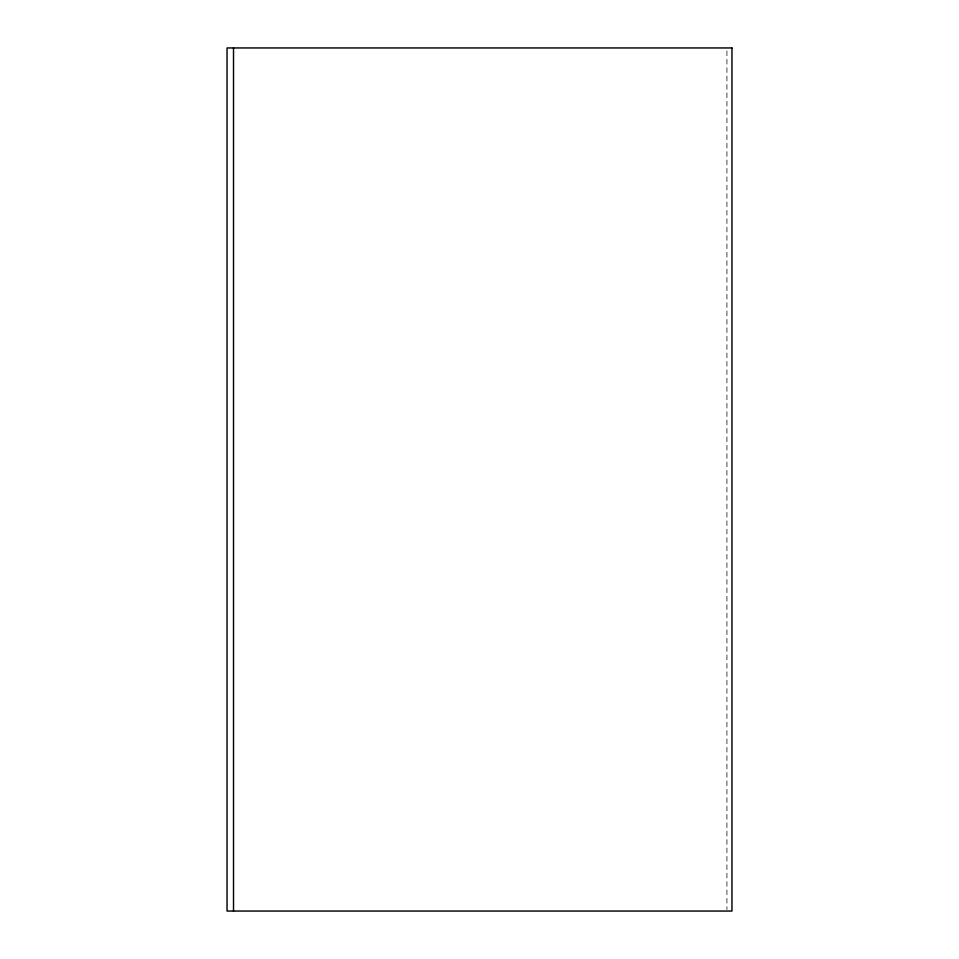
<?xml version="1.0" encoding="UTF-8"?>
<svg xmlns="http://www.w3.org/2000/svg" width="959" height="959" viewBox="0 0 959 959"><rect width="100%" height="100%" fill="white"/><g stroke="black" fill="none" stroke-linecap="round" stroke-linejoin="round"><path stroke-width="0.72" stroke-dasharray="4.79 3.6" d="M726.922 50.947L726.922 909.552"/><path stroke-width="1.44" d="M233.517 47.95L233.517 911.05M731.957 47.95L227.043 47.95L227.043 911.05L731.957 911.05L731.957 47.95"/></g></svg>
